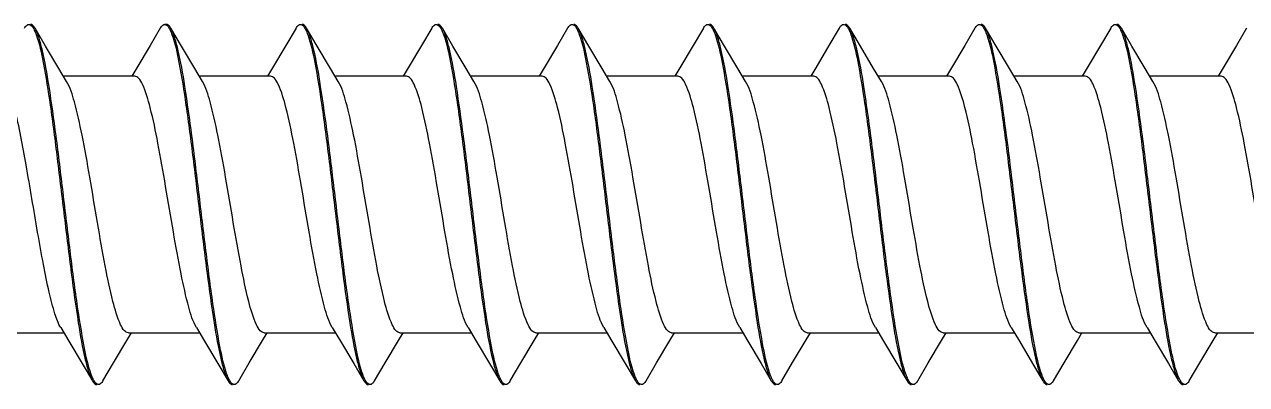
# Model space of a CAD drawing. Header units: millimetres. Extents: x 7820 to 8643, y -320 to 1669.
# Drawn here: x 7950.508 to 7955.396, y 1057.965 to 1059.405 of the extents above; entities that cross this region are included whole.
import ezdxf

# ---------------------------------------------------------------- set-up
doc = ezdxf.new("R2010")
doc.units = ezdxf.units.MM
doc.header["$MEASUREMENT"] = 0
doc.layers.add('GEOM', color=7, linetype='Continuous')

msp = doc.modelspace()

# ---------------------------------------------------------------- linework, layer by layer
at = {"color": 7, "linetype": 'Continuous'}
for p, q in [((7950.5928, 1059.3181), (7950.5505, 1059.3897)), ((7951.0512, 1059.3897), (7951.0103, 1059.3205)), ((7951.0758, 1059.4047), (7951.0689, 1059.4047)), ((7951.1358, 1059.3181), (7951.0935, 1059.3897)), ((7951.5942, 1059.3897), (7951.5534, 1059.3205)), ((7951.6788, 1059.3181), (7951.6365, 1059.3897)), ((7952.1373, 1059.3897), (7952.0964, 1059.3205)), ((7952.2219, 1059.3181), (7952.1796, 1059.3897)), ((7952.6803, 1059.3897), (7952.6395, 1059.3205)), ((7952.7649, 1059.3181), (7952.7226, 1059.3897)), ((7953.2234, 1059.3897), (7953.1825, 1059.3205)), ((7953.308, 1059.3181), (7953.2657, 1059.3897)), ((7953.7664, 1059.3897), (7953.7256, 1059.3205)), ((7953.851, 1059.3181), (7953.8087, 1059.3897)), ((7954.3095, 1059.3897), (7954.2686, 1059.3205)), ((7954.3941, 1059.3181), (7954.3518, 1059.3897)), ((7954.8525, 1059.3897), (7954.8116, 1059.3205)), ((7954.9371, 1059.3181), (7954.8948, 1059.3897)), ((7955.3955, 1059.3897), (7955.3547, 1059.3205)), ((7950.646, 1059.2286), (7950.5928, 1059.3181)), ((7951.189, 1059.2286), (7951.1358, 1059.3181)), ((7951.7321, 1059.2286), (7951.6788, 1059.3181)), ((7952.2751, 1059.2287), (7952.2219, 1059.3181)), ((7952.8181, 1059.2287), (7952.7649, 1059.3181)), ((7953.3612, 1059.2287), (7953.308, 1059.3181)), ((7953.9042, 1059.2287), (7953.851, 1059.3181)), ((7954.4473, 1059.2287), (7954.3941, 1059.3181)), ((7954.9903, 1059.2287), (7954.9371, 1059.3181)), ((7950.6769, 1059.1771), (7950.646, 1059.2286)), ((7950.9494, 1059.1977), (7950.6645, 1059.1977)), ((7951.2199, 1059.1771), (7951.189, 1059.2286)), ((7951.4924, 1059.1977), (7951.2076, 1059.1977)), ((7951.7629, 1059.1771), (7951.7321, 1059.2286)), ((7952.0354, 1059.1977), (7951.7506, 1059.1977)), ((7952.306, 1059.1771), (7952.2751, 1059.2287)), ((7952.5785, 1059.1977), (7952.2936, 1059.1977)), ((7952.849, 1059.1771), (7952.8181, 1059.2287)), ((7953.1215, 1059.1977), (7952.8367, 1059.1977)), ((7953.3921, 1059.1771), (7953.3612, 1059.2287)), ((7953.6646, 1059.1977), (7953.3797, 1059.1977)), ((7953.9351, 1059.1771), (7953.9042, 1059.2287)), ((7954.2076, 1059.1977), (7953.9228, 1059.1977)), ((7954.4782, 1059.1771), (7954.4473, 1059.2287)), ((7954.7507, 1059.1977), (7954.4658, 1059.1977)), ((7955.0212, 1059.1771), (7954.9903, 1059.2287)), ((7955.2937, 1059.1977), (7955.0089, 1059.1977)), ((7950.4688, 1058.1718), (7950.6656, 1058.1718)), ((7950.6533, 1058.1923), (7950.6856, 1058.1384)), ((7950.9238, 1058.1718), (7951.2087, 1058.1718)), ((7951.1963, 1058.1923), (7951.2287, 1058.1384)), ((7951.4669, 1058.1718), (7951.7517, 1058.1718)), ((7951.7394, 1058.1923), (7951.7717, 1058.1384)), ((7952.0099, 1058.1718), (7952.2947, 1058.1718)), ((7952.2824, 1058.1923), (7952.3147, 1058.1384)), ((7952.553, 1058.1718), (7952.8378, 1058.1718)), ((7952.8255, 1058.1923), (7952.8578, 1058.1384)), ((7953.096, 1058.1718), (7953.3808, 1058.1718)), ((7953.3685, 1058.1923), (7953.4008, 1058.1384)), ((7953.639, 1058.1718), (7953.9239, 1058.1718)), ((7953.9116, 1058.1923), (7953.9439, 1058.1384)), ((7954.1821, 1058.1718), (7954.4669, 1058.1718)), ((7954.4546, 1058.1923), (7954.4869, 1058.1384)), ((7954.7251, 1058.1718), (7955.01, 1058.1718)), ((7954.9976, 1058.1923), (7955.03, 1058.1384)), ((7955.2682, 1058.1718), (7955.553, 1058.1718)), ((7950.6856, 1058.1384), (7950.7388, 1058.0489)), ((7951.2287, 1058.1384), (7951.2819, 1058.0489)), ((7951.7717, 1058.1384), (7951.8249, 1058.0489)), ((7952.3147, 1058.1384), (7952.3679, 1058.0489)), ((7952.8578, 1058.1384), (7952.911, 1058.0489)), ((7953.4008, 1058.1384), (7953.454, 1058.0489)), ((7953.9439, 1058.1384), (7953.9971, 1058.0489)), ((7954.4869, 1058.1384), (7954.5401, 1058.0489)), ((7955.03, 1058.1384), (7955.0832, 1058.0489)), ((7950.7388, 1058.0489), (7950.7797, 1057.9798)), ((7950.822, 1057.9798), (7950.8643, 1058.0513)), ((7951.2819, 1058.0489), (7951.3227, 1057.9798)), ((7951.365, 1057.9798), (7951.4073, 1058.0513)), ((7951.8249, 1058.0489), (7951.8658, 1057.9798)), ((7951.9081, 1057.9798), (7951.9504, 1058.0513)), ((7952.3679, 1058.0489), (7952.4088, 1057.9798)), ((7952.4511, 1057.9798), (7952.4934, 1058.0513)), ((7952.911, 1058.0489), (7952.9518, 1057.9798)), ((7952.9942, 1057.9798), (7953.0364, 1058.0513)), ((7953.454, 1058.0489), (7953.4949, 1057.9798)), ((7953.5372, 1057.9798), (7953.5801, 1058.0524)), ((7953.9971, 1058.0489), (7954.0379, 1057.9798)), ((7954.0803, 1057.9798), (7954.1225, 1058.0513)), ((7954.5401, 1058.0489), (7954.581, 1057.9798)), ((7954.6233, 1057.9798), (7954.6656, 1058.0513)), ((7955.0832, 1058.0489), (7955.124, 1057.9798)), ((7955.1664, 1057.9798), (7955.2086, 1058.0513)), ((7955.1486, 1057.9647), (7955.1417, 1057.9647))]:
    msp.add_line(p, q, dxfattribs=at)
for points in [[(7951.0103, 1059.3205), (7950.9571, 1059.2311), (7950.9371, 1059.1977)], [(7951.5534, 1059.3205), (7951.5002, 1059.2311), (7951.4802, 1059.1977)], [(7952.0964, 1059.3205), (7952.0432, 1059.2311), (7952.0232, 1059.1977)], [(7952.6395, 1059.3205), (7952.5863, 1059.2311), (7952.5663, 1059.1977)], [(7953.1825, 1059.3205), (7953.1293, 1059.2311), (7953.1093, 1059.1977)], [(7953.7256, 1059.3205), (7953.6724, 1059.2311), (7953.6524, 1059.1977)], [(7954.2686, 1059.3205), (7954.2154, 1059.2311), (7954.1954, 1059.1977)], [(7954.8116, 1059.3205), (7954.7585, 1059.2311), (7954.7385, 1059.1977)], [(7955.3547, 1059.3205), (7955.3015, 1059.2311), (7955.2815, 1059.1977)], [(7950.8643, 1058.0513), (7950.9175, 1058.1408), (7950.936, 1058.1718)], [(7951.4073, 1058.0513), (7951.4605, 1058.1408), (7951.4791, 1058.1718)], [(7951.9504, 1058.0513), (7952.0036, 1058.1408), (7952.0221, 1058.1718)], [(7952.4934, 1058.0513), (7952.5466, 1058.1408), (7952.5652, 1058.1718)], [(7953.0364, 1058.0513), (7953.0897, 1058.1408), (7953.1082, 1058.1718)], [(7953.5801, 1058.0524), (7953.6342, 1058.1432), (7953.6513, 1058.1718)], [(7954.1225, 1058.0513), (7954.1758, 1058.1408), (7954.1943, 1058.1718)], [(7954.6656, 1058.0513), (7954.7188, 1058.1408), (7954.7374, 1058.1718)], [(7955.2086, 1058.0513), (7955.2618, 1058.1408), (7955.2804, 1058.1718)]]:
    msp.add_lwpolyline(points, dxfattribs=at)
for points, knots in [([(7950.5082, 1059.3897), (7950.5095, 1059.3919), (7950.5137, 1059.3984), (7950.5206, 1059.4047), (7950.5259, 1059.4047)], [0, 0, 0, 0, 0.334695, 1, 1, 1, 1]), ([(7950.5259, 1059.4047), (7950.5275, 1059.4047), (7950.5366, 1059.4022), (7950.5417, 1059.3932), (7950.5453, 1059.3867)], [0, 0, 0, 0, 0.182271, 1, 1, 1, 1]), ([(7950.5505, 1059.3897), (7950.5491, 1059.3919), (7950.545, 1059.3984), (7950.538, 1059.4047), (7950.5328, 1059.4047)], [0, 0, 0, 0, 0.334686, 1, 1, 1, 1]), ([(7950.7752, 1058.0051), (7950.7621, 1058.0411), (7950.7424, 1058.1357), (7950.7161, 1058.301), (7950.6898, 1058.5065), (7950.6631, 1058.7304), (7950.6366, 1058.9497), (7950.6101, 1059.1412), (7950.5873, 1059.2743), (7950.567, 1059.3515), (7950.5565, 1059.3794), (7950.5505, 1059.3897)], [0, 0, 0, 0, 0.081843, 0.20518, 0.357792, 0.524049, 0.686804, 0.829293, 0.937031, 0.974474, 1, 1, 1, 1]), ([(7951.0512, 1059.3897), (7951.0525, 1059.3919), (7951.0567, 1059.3984), (7951.0637, 1059.4047), (7951.0689, 1059.4047)], [0, 0, 0, 0, 0.334686, 1, 1, 1, 1]), ([(7951.0689, 1059.4047), (7951.0706, 1059.4047), (7951.0797, 1059.4022), (7951.0848, 1059.3932), (7951.0883, 1059.3867)], [0, 0, 0, 0, 0.182271, 1, 1, 1, 1]), ([(7951.0935, 1059.3897), (7951.0922, 1059.3919), (7951.088, 1059.3984), (7951.081, 1059.4047), (7951.0758, 1059.4047)], [0, 0, 0, 0, 0.334686, 1, 1, 1, 1]), ([(7951.3182, 1058.0051), (7951.3051, 1058.0411), (7951.2854, 1058.1357), (7951.2591, 1058.301), (7951.2329, 1058.5065), (7951.2061, 1058.7304), (7951.1796, 1058.9497), (7951.1531, 1059.1412), (7951.1304, 1059.2743), (7951.11, 1059.3515), (7951.0996, 1059.3794), (7951.0935, 1059.3897)], [0, 0, 0, 0, 0.081843, 0.205179, 0.357792, 0.524049, 0.686803, 0.829293, 0.93703, 0.974474, 1, 1, 1, 1]), ([(7951.5942, 1059.3897), (7951.5956, 1059.3919), (7951.5997, 1059.3984), (7951.6067, 1059.4047), (7951.612, 1059.4047)], [0, 0, 0, 0, 0.334696, 1, 1, 1, 1]), ([(7951.612, 1059.4047), (7951.6136, 1059.4047), (7951.6227, 1059.4022), (7951.6278, 1059.3932), (7951.6313, 1059.3867)], [0, 0, 0, 0, 0.182271, 1, 1, 1, 1]), ([(7951.6365, 1059.3897), (7951.6352, 1059.3919), (7951.6311, 1059.3984), (7951.6241, 1059.4047), (7951.6188, 1059.4047)], [0, 0, 0, 0, 0.334686, 1, 1, 1, 1]), ([(7951.8613, 1058.0051), (7951.8482, 1058.0411), (7951.8285, 1058.1357), (7951.8022, 1058.301), (7951.7759, 1058.5065), (7951.7492, 1058.7304), (7951.7226, 1058.9497), (7951.6962, 1059.1412), (7951.6734, 1059.2743), (7951.653, 1059.3515), (7951.6426, 1059.3794), (7951.6365, 1059.3897)], [0, 0, 0, 0, 0.081843, 0.205179, 0.357792, 0.524048, 0.686803, 0.829292, 0.93703, 0.974474, 1, 1, 1, 1]), ([(7952.1373, 1059.3897), (7952.1386, 1059.3919), (7952.1428, 1059.3984), (7952.1497, 1059.4047), (7952.155, 1059.4047)], [0, 0, 0, 0, 0.334701, 1, 1, 1, 1]), ([(7952.155, 1059.4047), (7952.1566, 1059.4047), (7952.1657, 1059.4022), (7952.1709, 1059.3932), (7952.1744, 1059.3867)], [0, 0, 0, 0, 0.182272, 1, 1, 1, 1]), ([(7952.1796, 1059.3897), (7952.1782, 1059.3919), (7952.1741, 1059.3984), (7952.1671, 1059.4047), (7952.1619, 1059.4047)], [0, 0, 0, 0, 0.334686, 1, 1, 1, 1]), ([(7952.4043, 1058.0051), (7952.3912, 1058.0411), (7952.3715, 1058.1357), (7952.3452, 1058.301), (7952.319, 1058.5065), (7952.2922, 1058.7304), (7952.2657, 1058.9497), (7952.2392, 1059.1412), (7952.2165, 1059.2743), (7952.1961, 1059.3515), (7952.1857, 1059.3794), (7952.1796, 1059.3897)], [0, 0, 0, 0, 0.081843, 0.205179, 0.357791, 0.524048, 0.686802, 0.829292, 0.93703, 0.974474, 1, 1, 1, 1]), ([(7952.6803, 1059.3897), (7952.6817, 1059.3919), (7952.6858, 1059.3984), (7952.6928, 1059.4047), (7952.698, 1059.4047)], [0, 0, 0, 0, 0.334696, 1, 1, 1, 1]), ([(7952.698, 1059.4047), (7952.6997, 1059.4047), (7952.7088, 1059.4022), (7952.7139, 1059.3932), (7952.7174, 1059.3867)], [0, 0, 0, 0, 0.182272, 1, 1, 1, 1]), ([(7952.7226, 1059.3897), (7952.7213, 1059.3919), (7952.7172, 1059.3984), (7952.7102, 1059.4047), (7952.7049, 1059.4047)], [0, 0, 0, 0, 0.334687, 1, 1, 1, 1]), ([(7952.9474, 1058.0051), (7952.9343, 1058.0411), (7952.9145, 1058.1357), (7952.8883, 1058.301), (7952.862, 1058.5065), (7952.8353, 1058.7304), (7952.8087, 1058.9497), (7952.7823, 1059.1412), (7952.7595, 1059.2743), (7952.7391, 1059.3515), (7952.7287, 1059.3794), (7952.7226, 1059.3897)], [0, 0, 0, 0, 0.081843, 0.205179, 0.357791, 0.524048, 0.686802, 0.829292, 0.93703, 0.974474, 1, 1, 1, 1]), ([(7953.2234, 1059.3897), (7953.2247, 1059.3919), (7953.2288, 1059.3984), (7953.2358, 1059.4047), (7953.2411, 1059.4047)], [0, 0, 0, 0, 0.334686, 1, 1, 1, 1]), ([(7953.2411, 1059.4047), (7953.2427, 1059.4047), (7953.2518, 1059.4022), (7953.2569, 1059.3932), (7953.2605, 1059.3867)], [0, 0, 0, 0, 0.182273, 1, 1, 1, 1]), ([(7953.2657, 1059.3897), (7953.2643, 1059.3919), (7953.2602, 1059.3984), (7953.2532, 1059.4047), (7953.248, 1059.4047)], [0, 0, 0, 0, 0.334702, 1, 1, 1, 1]), ([(7953.4881, 1058.0116), (7953.4755, 1058.0491), (7953.4558, 1058.1453), (7953.4298, 1058.3123), (7953.4037, 1058.5174), (7953.3772, 1058.7396), (7953.3509, 1058.9562), (7953.3247, 1059.145), (7953.3022, 1059.276), (7953.282, 1059.352), (7953.2717, 1059.3795), (7953.2657, 1059.3897)], [0, 0, 0, 0, 0.08486, 0.209882, 0.362899, 0.528502, 0.689981, 0.831026, 0.937592, 0.974663, 1, 1, 1, 1]), ([(7953.7664, 1059.3897), (7953.7678, 1059.3919), (7953.7719, 1059.3984), (7953.7789, 1059.4047), (7953.7841, 1059.4047)], [0, 0, 0, 0, 0.334696, 1, 1, 1, 1]), ([(7953.8087, 1059.3897), (7953.8074, 1059.3919), (7953.8033, 1059.3984), (7953.7963, 1059.4047), (7953.791, 1059.4047)], [0, 0, 0, 0, 0.334697, 1, 1, 1, 1]), ([(7953.7945, 1059.3995), (7953.7954, 1059.3986), (7953.7995, 1059.3939), (7953.8027, 1059.3884), (7953.8049, 1059.384)], [0, 0, 0, 0, 0.208551, 1, 1, 1, 1]), ([(7954.0339, 1058.0039), (7954.0207, 1058.0396), (7954.001, 1058.1338), (7953.9747, 1058.2987), (7953.9484, 1058.5043), (7953.9216, 1058.7286), (7953.895, 1058.9484), (7953.8685, 1059.1404), (7953.8457, 1059.2739), (7953.8253, 1059.3514), (7953.8148, 1059.3793), (7953.8087, 1059.3897)], [0, 0, 0, 0, 0.081229, 0.204213, 0.35675, 0.523131, 0.686147, 0.828935, 0.936909, 0.974432, 1, 1, 1, 1]), ([(7954.3095, 1059.3897), (7954.3108, 1059.3919), (7954.3149, 1059.3984), (7954.3219, 1059.4047), (7954.3272, 1059.4047)], [0, 0, 0, 0, 0.334687, 1, 1, 1, 1]), ([(7954.3272, 1059.4047), (7954.3288, 1059.4047), (7954.3379, 1059.4022), (7954.343, 1059.3933), (7954.3465, 1059.3867)], [0, 0, 0, 0, 0.182381, 1, 1, 1, 1]), ([(7954.3518, 1059.3897), (7954.3504, 1059.3919), (7954.3463, 1059.3984), (7954.3393, 1059.4047), (7954.3341, 1059.4047)], [0, 0, 0, 0, 0.334688, 1, 1, 1, 1]), ([(7954.5765, 1058.0051), (7954.5634, 1058.0411), (7954.5437, 1058.1357), (7954.5174, 1058.301), (7954.4911, 1058.5065), (7954.4644, 1058.7304), (7954.4379, 1058.9497), (7954.4114, 1059.1412), (7954.3887, 1059.2743), (7954.3683, 1059.3515), (7954.3579, 1059.3794), (7954.3518, 1059.3897)], [0, 0, 0, 0, 0.081843, 0.205179, 0.357791, 0.524047, 0.686801, 0.829291, 0.937029, 0.974474, 1, 1, 1, 1]), ([(7954.8525, 1059.3897), (7954.8538, 1059.3919), (7954.858, 1059.3984), (7954.865, 1059.4047), (7954.8702, 1059.4047)], [0, 0, 0, 0, 0.334688, 1, 1, 1, 1]), ([(7954.8702, 1059.4047), (7954.8719, 1059.4047), (7954.881, 1059.4022), (7954.8861, 1059.3932), (7954.8896, 1059.3867)], [0, 0, 0, 0, 0.182272, 1, 1, 1, 1]), ([(7954.8948, 1059.3897), (7954.8935, 1059.3919), (7954.8894, 1059.3984), (7954.8824, 1059.4047), (7954.8771, 1059.4047)], [0, 0, 0, 0, 0.334698, 1, 1, 1, 1]), ([(7955.1196, 1058.0049), (7955.1065, 1058.0409), (7955.0868, 1058.1354), (7955.0605, 1058.3005), (7955.0342, 1058.5061), (7955.0075, 1058.7301), (7954.981, 1058.9494), (7954.9545, 1059.141), (7954.9317, 1059.2742), (7954.9113, 1059.3515), (7954.9009, 1059.3794), (7954.8948, 1059.3897)], [0, 0, 0, 0, 0.081725, 0.204988, 0.357591, 0.523867, 0.686673, 0.829223, 0.937003, 0.974464, 1, 1, 1, 1]), ([(7950.5453, 1059.3867), (7950.5461, 1059.3851), (7950.5498, 1059.3778), (7950.5528, 1059.3703), (7950.555, 1059.3643)], [0, 0, 0, 0, 0.219486, 1, 1, 1, 1]), ([(7950.555, 1059.3643), (7950.5681, 1059.3283), (7950.5878, 1059.2337), (7950.6141, 1059.0685), (7950.6403, 1058.8629), (7950.6671, 1058.639), (7950.6936, 1058.4197), (7950.7201, 1058.2282), (7950.7428, 1058.0952), (7950.7632, 1058.018), (7950.7736, 1057.9901), (7950.7797, 1057.9798)], [0, 0, 0, 0, 0.081843, 0.20518, 0.357793, 0.524049, 0.686804, 0.829294, 0.937031, 0.974475, 1, 1, 1, 1]), ([(7951.0883, 1059.3867), (7951.0892, 1059.3851), (7951.0928, 1059.3778), (7951.0958, 1059.3703), (7951.098, 1059.3643)], [0, 0, 0, 0, 0.219486, 1, 1, 1, 1]), ([(7951.098, 1059.3643), (7951.1111, 1059.3283), (7951.1308, 1059.2337), (7951.1571, 1059.0685), (7951.1834, 1058.8629), (7951.2101, 1058.639), (7951.2366, 1058.4197), (7951.2631, 1058.2282), (7951.2859, 1058.0952), (7951.3062, 1058.018), (7951.3166, 1057.9901), (7951.3227, 1057.9798)], [0, 0, 0, 0, 0.081843, 0.20518, 0.357792, 0.524049, 0.686804, 0.829293, 0.937031, 0.974475, 1, 1, 1, 1]), ([(7951.6313, 1059.3867), (7951.6322, 1059.3851), (7951.6359, 1059.3778), (7951.6389, 1059.3703), (7951.641, 1059.3643)], [0, 0, 0, 0, 0.219486, 1, 1, 1, 1]), ([(7951.641, 1059.3643), (7951.6541, 1059.3283), (7951.6739, 1059.2337), (7951.7001, 1059.0685), (7951.7264, 1058.8629), (7951.7531, 1058.639), (7951.7797, 1058.4197), (7951.8061, 1058.2282), (7951.8289, 1058.0952), (7951.8493, 1058.018), (7951.8597, 1057.9901), (7951.8658, 1057.9798)], [0, 0, 0, 0, 0.081843, 0.20518, 0.357792, 0.524049, 0.686803, 0.829293, 0.93703, 0.974474, 1, 1, 1, 1]), ([(7952.1744, 1059.3867), (7952.1752, 1059.3851), (7952.1789, 1059.3778), (7952.1819, 1059.3703), (7952.1841, 1059.3643)], [0, 0, 0, 0, 0.219486, 1, 1, 1, 1]), ([(7952.1841, 1059.3643), (7952.1972, 1059.3283), (7952.2169, 1059.2337), (7952.2432, 1059.0685), (7952.2694, 1058.8629), (7952.2962, 1058.639), (7952.3227, 1058.4197), (7952.3492, 1058.2282), (7952.3719, 1058.0952), (7952.3923, 1058.018), (7952.4027, 1057.9901), (7952.4088, 1057.9798)], [0, 0, 0, 0, 0.081843, 0.205179, 0.357792, 0.524049, 0.686803, 0.829293, 0.93703, 0.974474, 1, 1, 1, 1]), ([(7952.7174, 1059.3867), (7952.7183, 1059.3851), (7952.7219, 1059.3778), (7952.725, 1059.3703), (7952.7271, 1059.3643)], [0, 0, 0, 0, 0.219486, 1, 1, 1, 1]), ([(7952.7271, 1059.3643), (7952.7402, 1059.3283), (7952.7599, 1059.2337), (7952.7862, 1059.0685), (7952.8125, 1058.8629), (7952.8392, 1058.639), (7952.8658, 1058.4197), (7952.8922, 1058.2282), (7952.915, 1058.0952), (7952.9353, 1058.018), (7952.9458, 1057.9901), (7952.9518, 1057.9798)], [0, 0, 0, 0, 0.081843, 0.205179, 0.357792, 0.524048, 0.686803, 0.829292, 0.93703, 0.974474, 1, 1, 1, 1]), ([(7953.2605, 1059.3867), (7953.2613, 1059.3851), (7953.265, 1059.3778), (7953.268, 1059.3703), (7953.2702, 1059.3643)], [0, 0, 0, 0, 0.219486, 1, 1, 1, 1]), ([(7953.2702, 1059.3643), (7953.2833, 1059.3283), (7953.303, 1059.2337), (7953.3293, 1059.0685), (7953.3555, 1058.8629), (7953.3823, 1058.639), (7953.4088, 1058.4197), (7953.4353, 1058.2282), (7953.458, 1058.0952), (7953.4784, 1058.018), (7953.4888, 1057.9901), (7953.4949, 1057.9798)], [0, 0, 0, 0, 0.081843, 0.205179, 0.357791, 0.524048, 0.686802, 0.829292, 0.93703, 0.974474, 1, 1, 1, 1]), ([(7953.8049, 1059.384), (7953.8058, 1059.3821), (7953.8098, 1059.3736), (7953.8131, 1059.3648), (7953.8155, 1059.3579)], [0, 0, 0, 0, 0.218535, 1, 1, 1, 1]), ([(7953.8155, 1059.3579), (7953.8281, 1059.3204), (7953.8478, 1059.2242), (7953.8738, 1059.0572), (7953.8999, 1058.852), (7953.9264, 1058.6299), (7953.9527, 1058.4133), (7953.9789, 1058.2245), (7954.0014, 1058.0935), (7954.0216, 1058.0174), (7954.0319, 1057.99), (7954.0379, 1057.9798)], [0, 0, 0, 0, 0.084851, 0.209868, 0.362883, 0.528489, 0.689972, 0.831021, 0.937591, 0.974663, 1, 1, 1, 1]), ([(7954.3465, 1059.3867), (7954.3474, 1059.3851), (7954.3511, 1059.3778), (7954.3542, 1059.3701), (7954.3564, 1059.364)], [0, 0, 0, 0, 0.21909, 1, 1, 1, 1]), ([(7954.3564, 1059.364), (7954.3694, 1059.3279), (7954.3892, 1059.2333), (7954.4154, 1059.0679), (7954.4417, 1058.8624), (7954.4684, 1058.6385), (7954.4949, 1058.4194), (7954.5214, 1058.228), (7954.5441, 1058.0951), (7954.5645, 1058.0179), (7954.5749, 1057.9901), (7954.581, 1057.9798)], [0, 0, 0, 0, 0.081995, 0.205412, 0.358053, 0.524274, 0.686968, 0.829389, 0.93706, 0.974485, 1, 1, 1, 1]), ([(7954.8896, 1059.3867), (7954.8905, 1059.3851), (7954.8941, 1059.3778), (7954.8971, 1059.3703), (7954.8993, 1059.3643)], [0, 0, 0, 0, 0.219486, 1, 1, 1, 1]), ([(7954.8993, 1059.3643), (7954.9124, 1059.3283), (7954.9321, 1059.2337), (7954.9584, 1059.0685), (7954.9847, 1058.8629), (7955.0114, 1058.639), (7955.0379, 1058.4197), (7955.0644, 1058.2282), (7955.0872, 1058.0952), (7955.1075, 1058.018), (7955.1179, 1057.9901), (7955.124, 1057.9798)], [0, 0, 0, 0, 0.081843, 0.205179, 0.357791, 0.524048, 0.686802, 0.829292, 0.93703, 0.974474, 1, 1, 1, 1]), ([(7950.7849, 1057.9828), (7950.784, 1057.9843), (7950.7804, 1057.9916), (7950.7774, 1057.9992), (7950.7752, 1058.0051)], [0, 0, 0, 0, 0.219486, 1, 1, 1, 1]), ([(7950.7797, 1057.9798), (7950.781, 1057.9775), (7950.7852, 1057.9711), (7950.7921, 1057.9647), (7950.7974, 1057.9647)], [0, 0, 0, 0, 0.334686, 1, 1, 1, 1]), ([(7950.8043, 1057.9647), (7950.8026, 1057.9647), (7950.7935, 1057.9672), (7950.7884, 1057.9762), (7950.7849, 1057.9828)], [0, 0, 0, 0, 0.182271, 1, 1, 1, 1]), ([(7950.822, 1057.9798), (7950.8206, 1057.9775), (7950.8165, 1057.9711), (7950.8095, 1057.9647), (7950.8043, 1057.9647)], [0, 0, 0, 0, 0.334696, 1, 1, 1, 1]), ([(7951.3279, 1057.9828), (7951.3271, 1057.9843), (7951.3234, 1057.9916), (7951.3204, 1057.9992), (7951.3182, 1058.0051)], [0, 0, 0, 0, 0.219486, 1, 1, 1, 1]), ([(7951.3227, 1057.9798), (7951.3241, 1057.9775), (7951.3282, 1057.9711), (7951.3352, 1057.9647), (7951.3404, 1057.9647)], [0, 0, 0, 0, 0.334686, 1, 1, 1, 1]), ([(7951.3473, 1057.9647), (7951.3457, 1057.9647), (7951.3366, 1057.9672), (7951.3315, 1057.9762), (7951.3279, 1057.9828)], [0, 0, 0, 0, 0.182272, 1, 1, 1, 1]), ([(7951.365, 1057.9798), (7951.3637, 1057.9775), (7951.3595, 1057.9711), (7951.3526, 1057.9647), (7951.3473, 1057.9647)], [0, 0, 0, 0, 0.334701, 1, 1, 1, 1]), ([(7951.871, 1057.9828), (7951.8701, 1057.9843), (7951.8665, 1057.9916), (7951.8634, 1057.9992), (7951.8613, 1058.0051)], [0, 0, 0, 0, 0.219486, 1, 1, 1, 1]), ([(7951.8658, 1057.9798), (7951.8671, 1057.9775), (7951.8712, 1057.9711), (7951.8782, 1057.9647), (7951.8835, 1057.9647)], [0, 0, 0, 0, 0.334686, 1, 1, 1, 1]), ([(7951.8904, 1057.9647), (7951.8887, 1057.9647), (7951.8796, 1057.9672), (7951.8745, 1057.9762), (7951.871, 1057.9828)], [0, 0, 0, 0, 0.182273, 1, 1, 1, 1]), ([(7951.9081, 1057.9798), (7951.9067, 1057.9775), (7951.9026, 1057.9711), (7951.8956, 1057.9647), (7951.8904, 1057.9647)], [0, 0, 0, 0, 0.334696, 1, 1, 1, 1]), ([(7952.414, 1057.9828), (7952.4132, 1057.9843), (7952.4095, 1057.9916), (7952.4065, 1057.9992), (7952.4043, 1058.0051)], [0, 0, 0, 0, 0.219486, 1, 1, 1, 1]), ([(7952.4088, 1057.9798), (7952.4101, 1057.9775), (7952.4143, 1057.9711), (7952.4213, 1057.9647), (7952.4265, 1057.9647)], [0, 0, 0, 0, 0.334686, 1, 1, 1, 1]), ([(7952.4334, 1057.9647), (7952.4317, 1057.9647), (7952.4226, 1057.9672), (7952.4175, 1057.9762), (7952.414, 1057.9828)], [0, 0, 0, 0, 0.182273, 1, 1, 1, 1]), ([(7952.4511, 1057.9798), (7952.4498, 1057.9775), (7952.4456, 1057.9711), (7952.4387, 1057.9647), (7952.4334, 1057.9647)], [0, 0, 0, 0, 0.334686, 1, 1, 1, 1]), ([(7952.9571, 1057.9828), (7952.9562, 1057.9843), (7952.9525, 1057.9916), (7952.9495, 1057.9992), (7952.9474, 1058.0051)], [0, 0, 0, 0, 0.219486, 1, 1, 1, 1]), ([(7952.9518, 1057.9798), (7952.9532, 1057.9775), (7952.9573, 1057.9711), (7952.9643, 1057.9647), (7952.9696, 1057.9647)], [0, 0, 0, 0, 0.334686, 1, 1, 1, 1]), ([(7952.9765, 1057.9647), (7952.9748, 1057.9647), (7952.9657, 1057.9672), (7952.9606, 1057.9762), (7952.9571, 1057.9828)], [0, 0, 0, 0, 0.182273, 1, 1, 1, 1]), ([(7952.9942, 1057.9798), (7952.9928, 1057.9775), (7952.9887, 1057.9711), (7952.9817, 1057.9647), (7952.9765, 1057.9647)], [0, 0, 0, 0, 0.334685, 1, 1, 1, 1]), ([(7953.4987, 1057.9855), (7953.4978, 1057.9873), (7953.4938, 1057.9958), (7953.4905, 1058.0046), (7953.4881, 1058.0116)], [0, 0, 0, 0, 0.218541, 1, 1, 1, 1]), ([(7953.4949, 1057.9798), (7953.4962, 1057.9775), (7953.5004, 1057.9711), (7953.5073, 1057.9647), (7953.5126, 1057.9647)], [0, 0, 0, 0, 0.334686, 1, 1, 1, 1]), ([(7953.5091, 1057.9699), (7953.5082, 1057.9708), (7953.5041, 1057.9755), (7953.5009, 1057.981), (7953.4987, 1057.9855)], [0, 0, 0, 0, 0.208547, 1, 1, 1, 1]), ([(7953.5372, 1057.9798), (7953.5359, 1057.9775), (7953.5317, 1057.9711), (7953.5248, 1057.9647), (7953.5195, 1057.9647)], [0, 0, 0, 0, 0.334683, 1, 1, 1, 1]), ([(7954.0435, 1057.9821), (7954.0427, 1057.9836), (7954.0391, 1057.9907), (7954.0361, 1057.9981), (7954.0339, 1058.0039)], [0, 0, 0, 0, 0.219375, 1, 1, 1, 1]), ([(7954.0379, 1057.9798), (7954.0393, 1057.9775), (7954.0434, 1057.9711), (7954.0504, 1057.9647), (7954.0556, 1057.9647)], [0, 0, 0, 0, 0.334701, 1, 1, 1, 1]), ([(7954.0626, 1057.9647), (7954.0609, 1057.9647), (7954.0521, 1057.9671), (7954.047, 1057.9758), (7954.0435, 1057.9821)], [0, 0, 0, 0, 0.183764, 1, 1, 1, 1]), ([(7954.0803, 1057.9798), (7954.0789, 1057.9775), (7954.0748, 1057.9711), (7954.0678, 1057.9647), (7954.0626, 1057.9647)], [0, 0, 0, 0, 0.334688, 1, 1, 1, 1]), ([(7954.5862, 1057.9828), (7954.5854, 1057.9843), (7954.5817, 1057.9916), (7954.5787, 1057.9992), (7954.5765, 1058.0051)], [0, 0, 0, 0, 0.219486, 1, 1, 1, 1]), ([(7954.581, 1057.9798), (7954.5823, 1057.9775), (7954.5865, 1057.9711), (7954.5934, 1057.9647), (7954.5987, 1057.9647)], [0, 0, 0, 0, 0.334693, 1, 1, 1, 1]), ([(7954.6056, 1057.9647), (7954.6039, 1057.9647), (7954.5948, 1057.9672), (7954.5897, 1057.9762), (7954.5862, 1057.9828)], [0, 0, 0, 0, 0.182273, 1, 1, 1, 1]), ([(7954.6233, 1057.9798), (7954.622, 1057.9775), (7954.6178, 1057.9711), (7954.6109, 1057.9647), (7954.6056, 1057.9647)], [0, 0, 0, 0, 0.334688, 1, 1, 1, 1]), ([(7955.1294, 1057.9825), (7955.1285, 1057.9841), (7955.1248, 1057.9914), (7955.1218, 1057.9989), (7955.1196, 1058.0049)], [0, 0, 0, 0, 0.21926, 1, 1, 1, 1]), ([(7955.124, 1057.9798), (7955.1254, 1057.9775), (7955.1295, 1057.9711), (7955.1365, 1057.9647), (7955.1417, 1057.9647)], [0, 0, 0, 0, 0.334688, 1, 1, 1, 1]), ([(7955.1486, 1057.9647), (7955.147, 1057.9647), (7955.138, 1057.9672), (7955.1329, 1057.9761), (7955.1294, 1057.9825)], [0, 0, 0, 0, 0.18278, 1, 1, 1, 1]), ([(7955.1664, 1057.9798), (7955.165, 1057.9775), (7955.1609, 1057.9711), (7955.1539, 1057.9647), (7955.1486, 1057.9647)], [0, 0, 0, 0, 0.334689, 1, 1, 1, 1])]:
    msp.add_open_spline(points, degree=3, knots=knots, dxfattribs=at)
for points in [[(7953.7841, 1059.4047), (7953.788, 1059.4047), (7953.7917, 1059.4023), (7953.7945, 1059.3995)], [(7953.5195, 1057.9647), (7953.5156, 1057.9647), (7953.5119, 1057.9672), (7953.5091, 1057.9699)]]:
    msp.add_open_spline(points, degree=3, dxfattribs=at)
at = {"layer": 'GEOM', "color": 7, "linetype": 'Continuous'}
for points, knots in [([(7951.1963, 1058.1923), (7951.1814, 1058.2172), (7951.1599, 1058.2899), (7951.1312, 1058.4177), (7951.1027, 1058.5797), (7951.0736, 1058.7543), (7951.0447, 1058.9206), (7951.0165, 1059.057), (7950.9912, 1059.1451), (7950.9692, 1059.1875), (7950.9552, 1059.1977), (7950.9494, 1059.1977)], [0, 0, 0, 0, 0.083259, 0.21415, 0.377926, 0.554737, 0.722905, 0.861964, 0.955799, 0.983285, 1, 1, 1, 1]), ([(7951.7394, 1058.1923), (7951.7244, 1058.2172), (7951.7029, 1058.2899), (7951.6742, 1058.4177), (7951.6457, 1058.5797), (7951.6166, 1058.7543), (7951.5877, 1058.9206), (7951.5596, 1059.057), (7951.5342, 1059.1451), (7951.5123, 1059.1875), (7951.4982, 1059.1977), (7951.4924, 1059.1977)], [0, 0, 0, 0, 0.083267, 0.21416, 0.377933, 0.554743, 0.722914, 0.86197, 0.955797, 0.983294, 1, 1, 1, 1]), ([(7952.2824, 1058.1923), (7952.2675, 1058.2172), (7952.246, 1058.2899), (7952.2173, 1058.4177), (7952.1888, 1058.5797), (7952.1596, 1058.7543), (7952.1308, 1058.9206), (7952.1026, 1059.057), (7952.0772, 1059.1451), (7952.0553, 1059.1875), (7952.0413, 1059.1977), (7952.0354, 1059.1977)], [0, 0, 0, 0, 0.083261, 0.214156, 0.377932, 0.554741, 0.72291, 0.86197, 0.955805, 0.983284, 1, 1, 1, 1]), ([(7952.8255, 1058.1923), (7952.8105, 1058.2172), (7952.789, 1058.2899), (7952.7603, 1058.4177), (7952.7318, 1058.5797), (7952.7027, 1058.7543), (7952.6738, 1058.9206), (7952.6457, 1059.057), (7952.6203, 1059.1451), (7952.5984, 1059.1875), (7952.5843, 1059.1977), (7952.5785, 1059.1977)], [0, 0, 0, 0, 0.083263, 0.214154, 0.377928, 0.554739, 0.722908, 0.861963, 0.955795, 0.98329, 1, 1, 1, 1]), ([(7953.3685, 1058.1923), (7953.3536, 1058.2172), (7953.3321, 1058.2898), (7953.3034, 1058.4177), (7953.2748, 1058.5797), (7953.2457, 1058.7543), (7953.2168, 1058.9206), (7953.1887, 1059.057), (7953.1633, 1059.1451), (7953.1414, 1059.1875), (7953.1273, 1059.1977), (7953.1215, 1059.1977)], [0, 0, 0, 0, 0.083268, 0.214163, 0.377937, 0.554746, 0.722916, 0.861975, 0.955804, 0.98329, 1, 1, 1, 1]), ([(7953.9116, 1058.1923), (7953.8966, 1058.2172), (7953.8751, 1058.2899), (7953.8464, 1058.4177), (7953.8179, 1058.5797), (7953.7888, 1058.7543), (7953.7599, 1058.9206), (7953.7318, 1059.057), (7953.7064, 1059.1451), (7953.6844, 1059.1875), (7953.6704, 1059.1977), (7953.6646, 1059.1977)], [0, 0, 0, 0, 0.08326, 0.214151, 0.377927, 0.554738, 0.722906, 0.861964, 0.955799, 0.983284, 1, 1, 1, 1]), ([(7954.4546, 1058.1923), (7954.4397, 1058.2172), (7954.4181, 1058.2898), (7954.3895, 1058.4177), (7954.3609, 1058.5797), (7954.3318, 1058.7543), (7954.3029, 1058.9206), (7954.2748, 1059.057), (7954.2494, 1059.1451), (7954.2275, 1059.1875), (7954.2134, 1059.1977), (7954.2076, 1059.1977)], [0, 0, 0, 0, 0.083267, 0.21416, 0.377933, 0.554743, 0.722913, 0.861969, 0.955797, 0.983294, 1, 1, 1, 1]), ([(7954.9976, 1058.1923), (7954.9827, 1058.2172), (7954.9612, 1058.2898), (7954.9325, 1058.4177), (7954.904, 1058.5797), (7954.8749, 1058.7543), (7954.846, 1058.9206), (7954.8179, 1059.057), (7954.7925, 1059.1451), (7954.7705, 1059.1875), (7954.7565, 1059.1977), (7954.7507, 1059.1977)], [0, 0, 0, 0, 0.083262, 0.214157, 0.377933, 0.554742, 0.722911, 0.861971, 0.955806, 0.983285, 1, 1, 1, 1]), ([(7955.5407, 1058.1923), (7955.5258, 1058.2172), (7955.5042, 1058.2898), (7955.4756, 1058.4177), (7955.447, 1058.5797), (7955.4179, 1058.7543), (7955.389, 1058.9206), (7955.3609, 1059.057), (7955.3355, 1059.1451), (7955.3136, 1059.1875), (7955.2995, 1059.1977), (7955.2937, 1059.1977)], [0, 0, 0, 0, 0.083262, 0.214153, 0.377927, 0.554739, 0.722907, 0.861964, 0.955796, 0.98329, 1, 1, 1, 1]), ([(7950.9238, 1058.1718), (7950.918, 1058.1718), (7950.904, 1058.1819), (7950.882, 1058.2244), (7950.8566, 1058.3124), (7950.8285, 1058.4489), (7950.7996, 1058.6151), (7950.7705, 1058.7898), (7950.742, 1058.9518), (7950.7133, 1059.0796), (7950.6918, 1059.1523), (7950.6769, 1059.1771)], [0, 0, 0, 0, 0.016713, 0.044194, 0.138028, 0.277089, 0.445259, 0.622069, 0.785846, 0.916741, 1, 1, 1, 1]), ([(7951.4669, 1058.1718), (7951.461, 1058.1718), (7951.447, 1058.1819), (7951.4251, 1058.2244), (7951.3997, 1058.3124), (7951.3716, 1058.4489), (7951.3427, 1058.6151), (7951.3136, 1058.7898), (7951.285, 1058.9518), (7951.2563, 1059.0796), (7951.2348, 1059.1523), (7951.2199, 1059.1771)], [0, 0, 0, 0, 0.016716, 0.0442, 0.138036, 0.277094, 0.445262, 0.622073, 0.785849, 0.916739, 1, 1, 1, 1]), ([(7952.0099, 1058.1718), (7952.0041, 1058.1718), (7951.99, 1058.1819), (7951.9681, 1058.2244), (7951.9427, 1058.3124), (7951.9146, 1058.4489), (7951.8857, 1058.6151), (7951.8566, 1058.7898), (7951.8281, 1058.9518), (7951.7994, 1059.0796), (7951.7779, 1059.1523), (7951.7629, 1059.1771)], [0, 0, 0, 0, 0.01671, 0.044205, 0.138035, 0.27709, 0.445258, 0.622069, 0.785842, 0.916734, 1, 1, 1, 1]), ([(7952.553, 1058.1718), (7952.5471, 1058.1718), (7952.5331, 1058.1819), (7952.5112, 1058.2244), (7952.4858, 1058.3124), (7952.4576, 1058.4489), (7952.4287, 1058.6151), (7952.3996, 1058.7898), (7952.3711, 1058.9518), (7952.3424, 1059.0796), (7952.3209, 1059.1523), (7952.306, 1059.1771)], [0, 0, 0, 0, 0.016707, 0.044201, 0.138028, 0.277084, 0.445254, 0.622063, 0.785836, 0.916732, 1, 1, 1, 1]), ([(7953.096, 1058.1718), (7953.0902, 1058.1718), (7953.0761, 1058.1819), (7953.0542, 1058.2244), (7953.0288, 1058.3124), (7953.0007, 1058.4489), (7952.9718, 1058.6151), (7952.9427, 1058.7898), (7952.9142, 1058.9518), (7952.8855, 1059.0796), (7952.864, 1059.1523), (7952.849, 1059.1771)], [0, 0, 0, 0, 0.016712, 0.044195, 0.138027, 0.277088, 0.445257, 0.622066, 0.785843, 0.916739, 1, 1, 1, 1]), ([(7953.639, 1058.1718), (7953.6332, 1058.1718), (7953.6192, 1058.1819), (7953.5972, 1058.2244), (7953.5719, 1058.3124), (7953.5437, 1058.4489), (7953.5148, 1058.6151), (7953.4857, 1058.7898), (7953.4572, 1058.9518), (7953.4285, 1059.0796), (7953.407, 1059.1523), (7953.3921, 1059.1771)], [0, 0, 0, 0, 0.016716, 0.044199, 0.138035, 0.277093, 0.445261, 0.622072, 0.785848, 0.916739, 1, 1, 1, 1]), ([(7954.1821, 1058.1718), (7954.1763, 1058.1718), (7954.1622, 1058.1819), (7954.1403, 1058.2244), (7954.1149, 1058.3124), (7954.0868, 1058.4489), (7954.0579, 1058.6151), (7954.0288, 1058.7898), (7954.0003, 1058.9518), (7953.9716, 1059.0796), (7953.9501, 1059.1523), (7953.9351, 1059.1771)], [0, 0, 0, 0, 0.016711, 0.044204, 0.138036, 0.277091, 0.445258, 0.622069, 0.785842, 0.916734, 1, 1, 1, 1]), ([(7954.7251, 1058.1718), (7954.7193, 1058.1718), (7954.7053, 1058.1819), (7954.6834, 1058.2244), (7954.6579, 1058.3124), (7954.6298, 1058.4489), (7954.6009, 1058.6151), (7954.5718, 1058.7898), (7954.5433, 1058.9518), (7954.5146, 1059.0796), (7954.4931, 1059.1523), (7954.4782, 1059.1771)], [0, 0, 0, 0, 0.016706, 0.044202, 0.138029, 0.277084, 0.445254, 0.622063, 0.785836, 0.916732, 1, 1, 1, 1]), ([(7955.2682, 1058.1718), (7955.2624, 1058.1718), (7955.2483, 1058.1819), (7955.2264, 1058.2243), (7955.201, 1058.3124), (7955.1729, 1058.4489), (7955.144, 1058.6151), (7955.1149, 1058.7898), (7955.0863, 1058.9518), (7955.0577, 1059.0796), (7955.0362, 1059.1523), (7955.0212, 1059.1771)], [0, 0, 0, 0, 0.016711, 0.044195, 0.138025, 0.277086, 0.445256, 0.622066, 0.785842, 0.916738, 1, 1, 1, 1]), ([(7950.6533, 1058.1923), (7950.643, 1058.2094), (7950.6262, 1058.2569), (7950.6045, 1058.3415), (7950.5826, 1058.4504), (7950.5525, 1058.6202), (7950.5182, 1058.829), (7950.4878, 1058.9948), (7950.4688, 1059.0693)], [0, 0, 0, 0, 0.066765, 0.166228, 0.292612, 0.437552, 0.742901, 1, 1, 1, 1])]:
    msp.add_open_spline(points, degree=3, knots=knots, dxfattribs=at)

doc.saveas('drawing.dxf')
